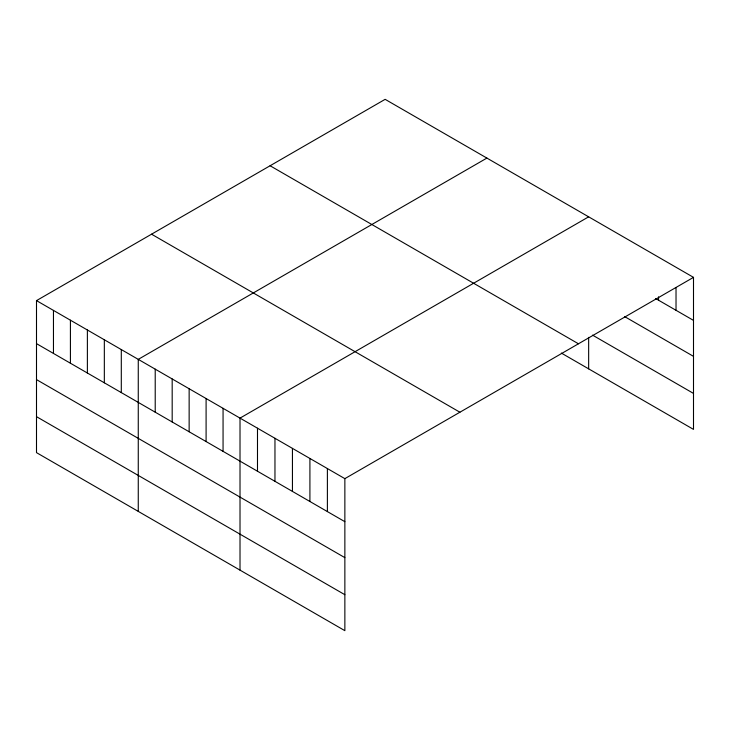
<?xml version="1.0" encoding="UTF-8"?>
<svg xmlns="http://www.w3.org/2000/svg" width="730" height="730" viewBox="0 0 730 730"><rect width="100%" height="100%" fill="white"/><g stroke="black" fill="none" stroke-linecap="round" stroke-linejoin="round"><path stroke-width="1.09" d="M36.5 300.614L344.861 478.643L344.861 630.665L36.5 452.637L36.5 300.614L385.139 99.335L693.5 277.363L693.5 429.386L561.333 353.074M486.901 158.082L138.262 359.37L138.262 511.383M588.654 216.828L240.015 418.117L240.015 570.139M344.861 478.643L693.5 277.363M655.64 298.534L693.5 320.388M624.579 316.565L693.5 356.359M592.541 335.125L693.5 393.415M270.091 165.756L578.452 343.784M151.548 234.193L459.909 412.222M36.5 343.638L344.861 521.676M36.5 379.609L344.861 557.638M36.5 416.666L344.861 594.704M676.026 287.656L676.026 310.296M658.551 296.818L658.551 300.212M588.654 337.379L588.654 368.851M327.387 468.56L327.387 511.584M309.912 458.467L309.912 501.492M292.438 448.384L292.438 491.409M274.964 438.292L274.964 481.316M257.489 428.209L257.489 471.233M223.061 408.326L223.061 451.35M206.097 398.534L206.097 441.559M189.143 388.743L189.143 431.768M172.18 378.952L172.18 421.976M155.216 369.161L155.216 412.185M121.299 349.579L121.299 392.603M104.335 339.779L104.335 382.812M87.381 329.987L87.381 373.012M70.418 320.196L70.418 363.221M53.463 310.405L53.463 353.429"/></g></svg>
